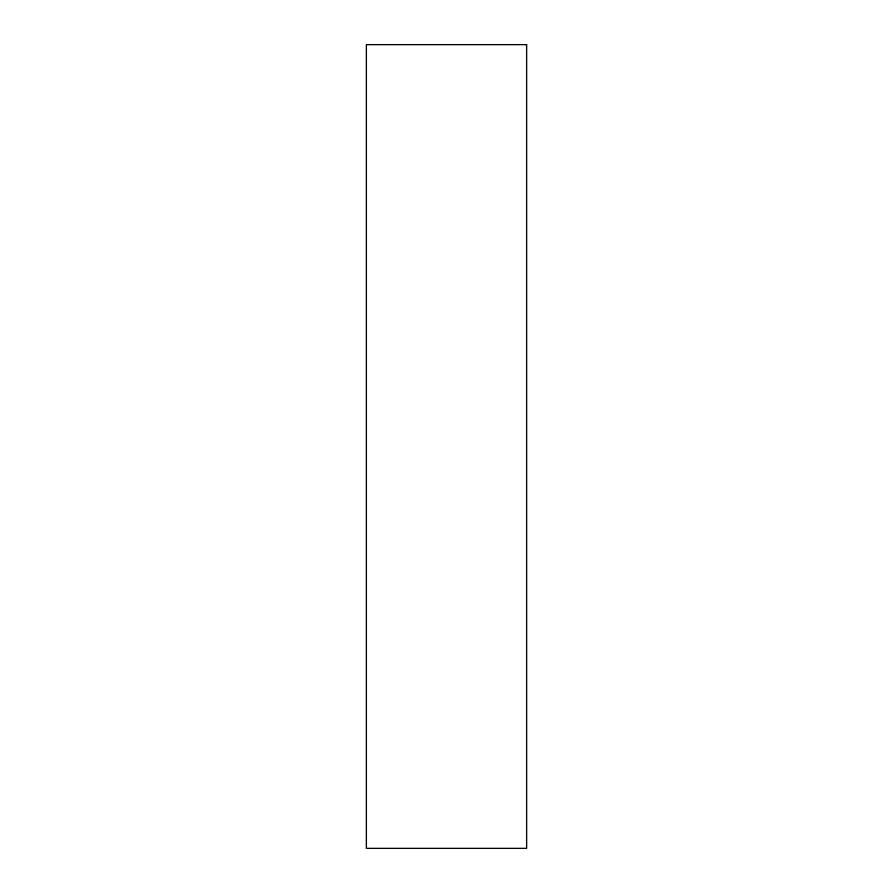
<?xml version="1.0" encoding="UTF-8"?>
<svg xmlns="http://www.w3.org/2000/svg" width="893" height="893" viewBox="0 0 893 893"><rect width="100%" height="100%" fill="white"/><g stroke="black" fill="none" stroke-linecap="round" stroke-linejoin="round"><path stroke-width="1.34" d="M526.636 44.65L366.364 44.65L366.364 848.35L526.636 848.35L526.636 44.65"/></g></svg>
